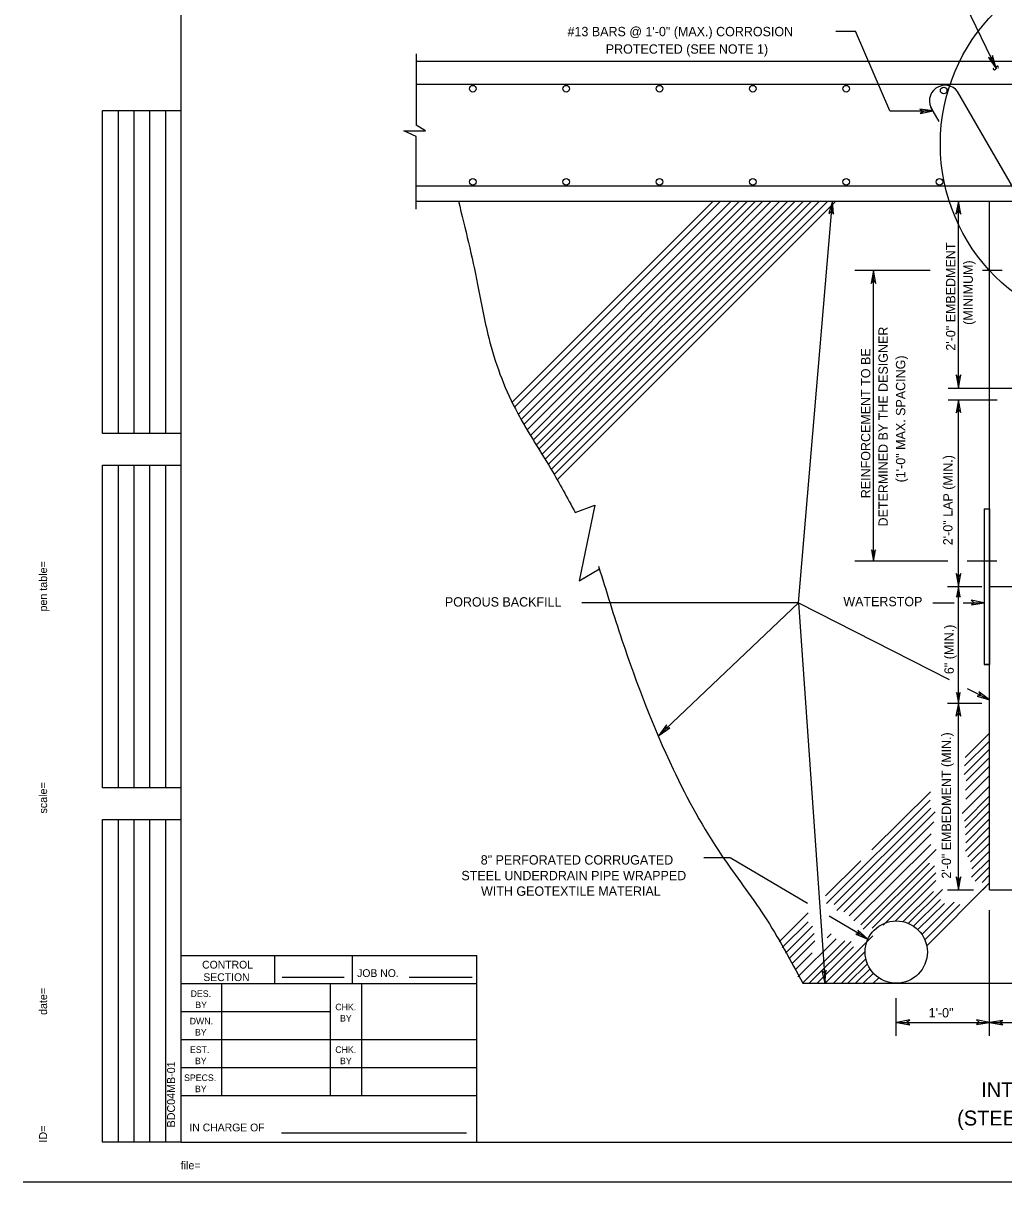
# Model space of a CAD drawing. Extents: x 499999.87 to 500002.82, y 499999.96 to 500001.79.
# Drawn here: x 499999.866 to 500000.9, y 499999.958 to 500001.179 of the extents above; entities that cross this region are included whole.
import ezdxf

# ---------------------------------------------------------------- set-up
doc = ezdxf.new("R2010")
doc.units = 0
for name, color, linetype in [('1', 7, 'Continuous'), ('2', 7, 'Continuous'), ('39', 7, 'Continuous'), ('40', 7, 'Continuous'), ('51', 7, 'Continuous'), ('53', 7, 'Continuous')]:
    doc.layers.add(name, color=color, linetype=linetype)

msp = doc.modelspace()

# ---------------------------------------------------------------- linework, layer by layer
at = {"layer": '1'}
for p, q in [((500000.0331, 500000), (500000.0331, 500001.75)), ((500000.8602, 500001.1978), (500000.8921, 500001.1316)), ((500000.7231, 500001.1709), (500000.7438, 500001.1709)), ((500000.7802, 500001.0869), (500000.7438, 500001.1709)), ((500000.2808, 500001.1394), (500001.6476, 500001.1394)), ((499999.9501, 500000.747), (499999.9501, 500001.0873)), ((499999.9501, 500001.0873), (500000.0331, 500001.0873)), ((499999.9669, 500000.747), (499999.9669, 500001.0873)), ((499999.9833, 500000.747), (499999.9833, 500001.0873)), ((500000, 500000.747), (500000, 500001.0873)), ((500000.0167, 500000.747), (500000.0167, 500001.0873)), ((500000.7802, 500001.0869), (500000.8258, 500001.0869)), ((500000.2808, 500000.9918), (500000.9508, 500000.9918)), ((500000.6836, 500000.5687), (500000.7195, 500000.992)), ((500000.8524, 500000.7949), (500000.8524, 500000.9918)), ((500000.8852, 500000.2661), (500000.8852, 500000.9918)), ((500000.7431, 500000.919), (500000.8225, 500000.919)), ((500000.7628, 500000.6125), (500000.7628, 500000.919)), ((500000.8776, 500000.919), (500000.8983, 500000.919)), ((500000.8415, 500000.7949), (500000.9147, 500000.7949)), ((500000.8415, 500000.7825), (500000.893, 500000.7825)), ((500000.8524, 500000.5856), (500000.8524, 500000.7825)), ((500000.0331, 500000.747), (499999.9501, 500000.747)), ((499999.9501, 500000.3734), (499999.9501, 500000.7136)), ((499999.9501, 500000.7136), (500000.0331, 500000.7136)), ((499999.9669, 500000.3734), (499999.9669, 500000.7136)), ((499999.9833, 500000.3734), (499999.9833, 500000.7136)), ((500000, 500000.3734), (500000, 500000.7136)), ((500000.0167, 500000.3734), (500000.0167, 500000.7136)), ((500000.4484, 500000.6637), (500000.4691, 500000.6716)), ((500000.4691, 500000.6716), (500000.4527, 500000.5919)), ((500000.8796, 500000.6677), (500000.8852, 500000.6677)), ((500000.7431, 500000.6127), (500000.8411, 500000.6127)), ((500000.8616, 500000.6127), (500000.8928, 500000.6127)), ((500000.4527, 500000.5919), (500000.474, 500000.6045)), ((500000.8409, 500000.5856), (500000.877, 500000.5856)), ((500000.8524, 500000.4629), (500000.8524, 500000.5856)), ((500000.8852, 500000.5856), (500001.1804, 500000.5856)), ((500000.6836, 500000.5687), (500000.4552, 500000.5687)), ((500000.6836, 500000.5687), (500000.5367, 500000.4289)), ((500000.6836, 500000.5687), (500000.7117, 500000.1677)), ((500000.6836, 500000.5687), (500000.8427, 500000.4878)), ((500000.8255, 500000.5686), (500000.8478, 500000.5686)), ((500000.8572, 500000.5686), (500000.8797, 500000.5686)), ((500000.8796, 500000.5036), (500000.8852, 500000.5036)), ((500000.8617, 500000.4782), (500000.8852, 500000.4663)), ((500000.8409, 500000.4629), (500000.877, 500000.4629)), ((500000.8524, 500000.2661), (500000.8524, 500000.4629)), ((500000.0331, 500000.3734), (499999.9501, 500000.3734)), ((499999.9501, 500000), (499999.9501, 500000.3402)), ((499999.9501, 500000.3402), (500000.0331, 500000.3402)), ((499999.9669, 500000), (499999.9669, 500000.3402)), ((499999.9833, 500000), (499999.9833, 500000.3402)), ((500000, 500000), (500000, 500000.3402)), ((500000.0167, 500000), (500000.0167, 500000.3402)), ((500000.6116, 500000.3002), (500000.6933, 500000.252)), ((500000.8409, 500000.2661), (500000.8681, 500000.2661)), ((500000.8852, 500000.2661), (500001.1804, 500000.2661)), ((500000.8852, 500000.1122), (500000.8852, 500000.2448)), ((500000.716, 500000.2386), (500000.7571, 500000.2144)), ((500000.6883, 500000.1677), (500001.1804, 500000.1677)), ((500000.8852, 500000.1263), (500001.0328, 500000.1263)), ((500000.0331, 500000), (499999.9501, 500000)), ((500000.0331, 500000), (500002.7831, 500000)), ((499999.8665, 499999.9583), (500002.8248, 499999.9583))]:
    msp.add_line(p, q, dxfattribs=at)
for points in [[(500000.8921, 500001.1316), (500000.8881, 500001.1453), (500000.8875, 500001.1407), (500000.8839, 500001.1434)], [(500000.8258, 500001.0869), (500000.8117, 500001.0889), (500000.8156, 500001.0863), (500000.812, 500001.0843)], [(500000.7195, 500000.9918), (500000.7159, 500000.9787), (500000.7185, 500000.9813), (500000.7208, 500000.978)], [(500000.8524, 500000.9918), (500000.8497, 500000.978), (500000.8524, 500000.982), (500000.8547, 500000.978)], [(500000.7628, 500000.919), (500000.7602, 500000.9052), (500000.7628, 500000.9085), (500000.7651, 500000.9052)], [(500000.8524, 500000.7949), (500000.855, 500000.8087), (500000.8524, 500000.8054), (500000.8501, 500000.8087)], [(500000.8524, 500000.7825), (500000.8501, 500000.7687), (500000.8524, 500000.772), (500000.8547, 500000.769)], [(500000.7628, 500000.6125), (500000.7648, 500000.6243), (500000.7628, 500000.6217), (500000.7608, 500000.6243)], [(500000.8524, 500000.5856), (500000.855, 500000.5994), (500000.8524, 500000.5961), (500000.8501, 500000.5994)], [(500000.8524, 500000.5856), (500000.8504, 500000.5745), (500000.8524, 500000.5771), (500000.8543, 500000.5745)], [(500000.8796, 500000.5686), (500000.8658, 500000.5712), (500000.8691, 500000.5686), (500000.8661, 500000.5666)], [(500000.8524, 500000.4629), (500000.8497, 500000.4491), (500000.8524, 500000.4524), (500000.8547, 500000.4491)], [(500000.8524, 500000.4629), (500000.8543, 500000.4741), (500000.8524, 500000.4715), (500000.8504, 500000.4741)], [(500000.8852, 500000.4662), (500000.874, 500000.4747), (500000.876, 500000.4708), (500000.872, 500000.4701)], [(500000.5367, 500000.4288), (500000.5482, 500000.4367), (500000.544, 500000.436), (500000.5446, 500000.44)], [(500000.8524, 500000.2661), (500000.855, 500000.2799), (500000.8524, 500000.2759), (500000.8501, 500000.2799)], [(500000.8524, 500000.2661), (500000.855, 500000.2799), (500000.8524, 500000.2759), (500000.8501, 500000.2799)], [(500000.7569, 500000.2142), (500000.7464, 500000.2234), (500000.748, 500000.2195), (500000.7441, 500000.2192)], [(500000.7116, 500000.1677), (500000.7129, 500000.1814), (500000.711, 500000.1781), (500000.7083, 500000.1808)], [(500000.7874, 500000.1263), (500000.8012, 500000.1237), (500000.7972, 500000.1263), (500000.8012, 500000.1289)], [(500000.8852, 500000.1263), (500000.8714, 500000.1289), (500000.8747, 500000.1263), (500000.8714, 500000.1243)], [(500000.8852, 500000.1263), (500000.899, 500000.1237), (500000.8953, 500000.1263), (500000.899, 500000.1283)]]:
    msp.add_lwpolyline(points, close=True, dxfattribs=at)
msp.add_circle((500000.7868, 500000.2005), 0.0328, dxfattribs=at)
for points in [[(500000.8944, 500001.1322), (500000.8944, 500001.1335), (500000.8937, 500001.1342), (500000.893, 500001.1342), (500000.8921, 500001.1329), (500000.8921, 500001.1322), (500000.8917, 500001.1316), (500000.8907, 500001.1302), (500000.8898, 500001.1302), (500000.8894, 500001.1309), (500000.8891, 500001.1322)], [(500000.3253, 500000.992), (500000.3455, 500000.9041), (500000.3572, 500000.8479), (500000.3853, 500000.7729), (500000.4228, 500000.7097), (500000.4484, 500000.6637)], [(500000.473, 500000.6073), (500000.4977, 500000.5293), (500000.5515, 500000.3934), (500000.603, 500000.302), (500000.6475, 500000.2387), (500000.6884, 500000.1677)]]:
    msp.add_spline(points, degree=3, dxfattribs=at)
at = {"layer": '2'}
for p, q in [((500000.2808, 500001.1471), (500000.2808, 500001.072)), ((500000.2808, 500001.1152), (500000.9341, 500001.1152)), ((500001.0164, 500000.8215), (500000.8514, 500001.1073)), ((500000.8319, 500001.0759), (500000.8232, 500001.091)), ((500000.2808, 500000.9834), (500000.2808, 500001.0601)), ((500000.2808, 500001.0082), (500000.9344, 500001.0082))]:
    msp.add_line(p, q, dxfattribs=at)
msp.add_lwpolyline([(500000.2808, 500001.06), (500000.2677, 500001.0659), (500000.2907, 500001.0659), (500000.2808, 500001.0719)], dxfattribs=at)
msp.add_lwpolyline([(500000.8797, 500000.6677), (500000.8852, 500000.6677), (500000.8852, 500000.5036), (500000.8797, 500000.5036)], close=True, dxfattribs=at)
for centre, radius in [((500001.0304, 500001.052), 0.1971), ((500000.3404, 500001.1104), 0.00349), ((500000.4388, 500001.1104), 0.00349), ((500000.5372, 500001.1104), 0.00349), ((500000.6356, 500001.1104), 0.00349), ((500000.7341, 500001.1104), 0.00349), ((500000.8368, 500001.1086), 0.00349), ((500000.3404, 500001.0123), 0.00349), ((500000.4388, 500001.0123), 0.00349), ((500000.5372, 500001.0123), 0.00349), ((500000.6356, 500001.0123), 0.00349), ((500000.7341, 500001.0123), 0.00349), ((500000.8325, 500001.0123), 0.00349)]:
    msp.add_circle(centre, radius, dxfattribs=at)
for start, end in [(126.1805, 216.1752), (36.1751, 126.1625)]:
    msp.add_arc((500000.8382, 500001.0976), 0.0164, start, end, dxfattribs=at)
at = {"layer": '39'}
for p, q in [((500000.0331, 500000.1969), (500000.3448, 500000.1969)), ((500000.0331, 500000), (500000.0331, 500000.1969)), ((500000.1316, 500000.1673), (500000.1316, 500000.1969)), ((500000.2136, 500000.1673), (500000.2136, 500000.1969)), ((500000.3448, 500000), (500000.3448, 500000.1969)), ((500000.1394, 500000.1739), (500000.2047, 500000.1739)), ((500000.2733, 500000.1739), (500000.3396, 500000.1739)), ((500000.0331, 500000.1673), (500000.3448, 500000.1673)), ((500000.0758, 500000.0492), (500000.0758, 500000.1673)), ((500000.1906, 500000.0492), (500000.1906, 500000.1673)), ((500000.2234, 500000.0492), (500000.2234, 500000.1673)), ((500000.0331, 500000.1378), (500000.1906, 500000.1378)), ((500000.0331, 500000.1083), (500000.3448, 500000.1083)), ((500000.0331, 500000.0787), (500000.3448, 500000.0787)), ((500000.0331, 500000.0492), (500000.3448, 500000.0492)), ((500000.0331, 500000), (500000.3448, 500000)), ((500000.1388, 500000.0098), (500000.3337, 500000.0098))]:
    msp.add_line(p, q, dxfattribs=at)
at = {"layer": '40'}
for p, q in [((500000.584, 500000.3002), (500000.6115, 500000.3002)), ((500000.8852, 500000.2018), (500000.8852, 500000.2434)), ((500000.7867, 500000.1122), (500000.7867, 500000.1519)), ((500000.7874, 500000.1263), (500000.8858, 500000.1263))]:
    msp.add_line(p, q, dxfattribs=at)
at = {"layer": '51'}
for p, q in [((500000.3819, 500000.7799), (500000.5938, 500000.9918)), ((500000.3845, 500000.7746), (500000.6017, 500000.9918)), ((500000.3885, 500000.7674), (500000.6129, 500000.9918)), ((500000.3917, 500000.7621), (500000.6214, 500000.9918)), ((500000.3947, 500000.7569), (500000.6299, 500000.9918)), ((500000.398, 500000.7513), (500000.6385, 500000.9918)), ((500000.4016, 500000.7451), (500000.6463, 500000.9918)), ((500000.4045, 500000.7402), (500000.6549, 500000.9918)), ((500000.4075, 500000.7352), (500000.664, 500000.9918)), ((500000.4101, 500000.7306), (500000.6726, 500000.9918)), ((500000.4137, 500000.7251), (500000.6804, 500000.9918)), ((500000.4167, 500000.7198), (500000.6883, 500000.9911)), ((500000.4199, 500000.7142), (500000.6975, 500000.9918)), ((500000.4232, 500000.709), (500000.706, 500000.9918)), ((500000.4262, 500000.7037), (500000.7146, 500000.9918)), ((500000.4291, 500000.6978), (500000.7231, 500000.9918)), ((500000.8594, 500000.4056), (500000.8852, 500000.4313)), ((500000.8585, 500000.3876), (500000.8852, 500000.4142)), ((500000.8589, 500000.3967), (500000.8852, 500000.4229)), ((500000.8605, 500000.381), (500000.8852, 500000.4057)), ((500000.8598, 500000.3711), (500000.8852, 500000.3965)), ((500000.86, 500000.3615), (500000.8852, 500000.3867)), ((500000.7611, 500000.3081), (500000.8229, 500000.3694)), ((500000.8562, 500000.3466), (500000.8852, 500000.3755)), ((500000.7132, 500000.2517), (500000.8226, 500000.3605)), ((500000.8586, 500000.3383), (500000.8852, 500000.365)), ((500000.8593, 500000.3318), (500000.8852, 500000.3578)), ((500000.7214, 500000.2505), (500000.8233, 500000.3523)), ((500000.7241, 500000.2443), (500000.8278, 500000.3482)), ((500000.8599, 500000.3241), (500000.8852, 500000.3494)), ((500000.8601, 500000.3157), (500000.8852, 500000.3409)), ((500000.7314, 500000.2428), (500000.8264, 500000.3377)), ((500000.8597, 500000.3068), (500000.8852, 500000.3323)), ((500000.737, 500000.2385), (500000.8236, 500000.3251)), ((500000.8622, 500000.3008), (500000.8852, 500000.3238)), ((500000.7422, 500000.2333), (500000.8233, 500000.3139)), ((500000.7496, 500000.2293), (500000.8287, 500000.3085)), ((500000.8652, 500000.2955), (500000.8852, 500000.3153)), ((500000.8665, 500000.2883), (500000.8852, 500000.3068)), ((500000.7123, 500000.2597), (500000.7494, 500000.2965)), ((500000.752, 500000.2246), (500000.8217, 500000.2942)), ((500000.866, 500000.2794), (500000.8852, 500000.2982)), ((500000.7615, 500000.2256), (500000.8272, 500000.2913)), ((500000.7731, 500000.2288), (500000.8285, 500000.2841)), ((500000.8701, 500000.2752), (500000.8852, 500000.2904)), ((500000.8773, 500000.2739), (500000.8852, 500000.2818)), ((500000.7861, 500000.2333), (500000.8286, 500000.2758)), ((500000.819, 500000.207), (500000.8852, 500000.2733)), ((500000.878, 500000.2661), (500000.8852, 500000.2733)), ((500000.7939, 500000.2325), (500000.8259, 500000.2644)), ((500000.7995, 500000.2307), (500000.8357, 500000.2664)), ((500000.805, 500000.2278), (500000.8334, 500000.2558)), ((500000.8096, 500000.2241), (500000.8377, 500000.2516)), ((500000.8139, 500000.219), (500000.8478, 500000.253)), ((500000.8169, 500000.2135), (500000.8539, 500000.2505)), ((500000.6634, 500000.2111), (500000.6941, 500000.2417)), ((500000.6667, 500000.2054), (500000.6939, 500000.2324)), ((500000.6702, 500000.1993), (500000.6986, 500000.2277)), ((500000.6735, 500000.1935), (500000.7001, 500000.2202)), ((500000.7141, 500000.2156), (500000.7183, 500000.2198)), ((500000.6767, 500000.188), (500000.7011, 500000.2124)), ((500000.6829, 500000.1744), (500000.7233, 500000.2145)), ((500000.6882, 500000.168), (500000.7326, 500000.2124)), ((500000.6951, 500000.1677), (500000.7392, 500000.2117)), ((500000.712, 500000.1677), (500000.762, 500000.2177)), ((500000.6803, 500000.1818), (500000.6983, 500000.1998)), ((500000.7035, 500000.1677), (500000.7417, 500000.2059)), ((500000.7205, 500000.1677), (500000.754, 500000.2011)), ((500000.7291, 500000.1677), (500000.7548, 500000.1934)), ((500000.7356, 500000.1677), (500000.7564, 500000.1881)), ((500000.7438, 500000.1677), (500000.7592, 500000.1828)), ((500000.752, 500000.1677), (500000.7627, 500000.1782)), ((500000.7625, 500000.1677), (500000.7683, 500000.1734))]:
    msp.add_line(p, q, dxfattribs=at)

# ---------------------------------------------------------------- texts
at = {"layer": '1'}
for s, height, p in [('#13 BARS @ 1\'-0" (MAX.) CORROSION', 0.009843, (500000.4403, 500001.1657)), ('PROTECTED (SEE NOTE 1)', 0.009843, (500000.4806, 500001.1473)), ('POROUS BACKFILL', 0.009843, (500000.311, 500000.5646)), ('WATERSTOP', 0.00984, (500000.731, 500000.565)), ('CONTROL', 0.0082, (500000.0551, 500000.1831)), ('JOB NO.', 0.0082, (500000.2185, 500000.1742)), ('SECTION', 0.0082, (500000.0564, 500000.1699)), ('DES.', 0.00689, (500000.043, 500000.1532)), ('BY', 0.00689, (500000.0479, 500000.1414)), ('CHK.', 0.00689, (500000.1955, 500000.1391)), ('BY', 0.00689, (500000.2005, 500000.1273)), ('DWN.', 0.00689, (500000.042, 500000.1243)), ('BY', 0.00689, (500000.0476, 500000.1125)), ('EST.', 0.00689, (500000.0423, 500000.0942)), ('CHK.', 0.00689, (500000.1955, 500000.0942)), ('BY', 0.00689, (500000.0476, 500000.0823)), ('BY', 0.00689, (500000.2005, 500000.0823)), ('SPECS.', 0.00689, (500000.0361, 500000.0646)), ('INTEGRAL ABUTMENT DETAIL', 0.015748, (500000.8763, 500000.0476)), ('BY', 0.00689, (500000.0476, 500000.0528)), ('(STEEL GIRDER SUPERSTRUCTURE)', 0.015748, (500000.851, 500000.0177)), ('IN CHARGE OF', 0.008203, (500000.0417, 500000.0115)), ('file=', 0.00843, (500000.0325, 499999.9715)), ('...................bob..................', 0.000122, (500000.0604, 499999.9715))]:
    msp.add_text(s, height=height, dxfattribs=at).set_placement(p)
for s, height, p in [('2\'-0" EMBEDMENT', 0.009843, (500000.8491, 500000.8343)), ('(MINIMUM)', 0.00984, (500000.8675, 500000.8615)), ('DETERMINED BY THE DESIGNER', 0.009843, (500000.7779, 500000.649)), ('REINFORCEMENT TO BE', 0.009843, (500000.7595, 500000.6788)), ('(1\'-0" MAX. SPACING)', 0.009843, (500000.7963, 500000.6955)), ('2\'-0" LAP (MIN.)', 0.009843, (500000.8461, 500000.6293)), ('...................pentable..................', 0.000122, (499999.8917, 500000.6266)), ('pen table=', 0.00843, (499999.8917, 500000.5594)), ('6" (MIN.)', 0.00984, (500000.8474, 500000.4934)), ('2\'-0" EMBEDMENT (MIN.)', 0.009843, (500000.8445, 500000.2779)), ('scale=', 0.00843, (499999.8917, 500000.3465)), ('......scale......', 0.000122, (499999.8917, 500000.3878)), ('.......time......', 0.000122, (499999.8917, 500000.1713)), ('date=', 0.00843, (499999.8917, 500000.1342)), ('BDC04MB-01', 0.00843, (500000.0266, 500000.0157)), ('............who............', 0.000122, (499999.8917, 500000.022)), ('ID=', 0.00843, (499999.8917, 499999.9997))]:
    msp.add_text(s, height=height, rotation=90, dxfattribs=at).set_placement(p)
at = {"layer": '53'}
for s, height, p in [('8" PERFORATED CORRUGATED', 0.009843, (500000.3488, 500000.2927)), ('STEEL UNDERDRAIN PIPE WRAPPED', 0.009843, (500000.3284, 500000.2762)), ('WITH GEOTEXTILE MATERIAL ', 0.009843, (500000.3491, 500000.2598)), ('1\'-0"', 0.00984, (500000.8209, 500000.1316))]:
    msp.add_text(s, height=height, dxfattribs=at).set_placement(p)

doc.saveas('drawing.dxf')
